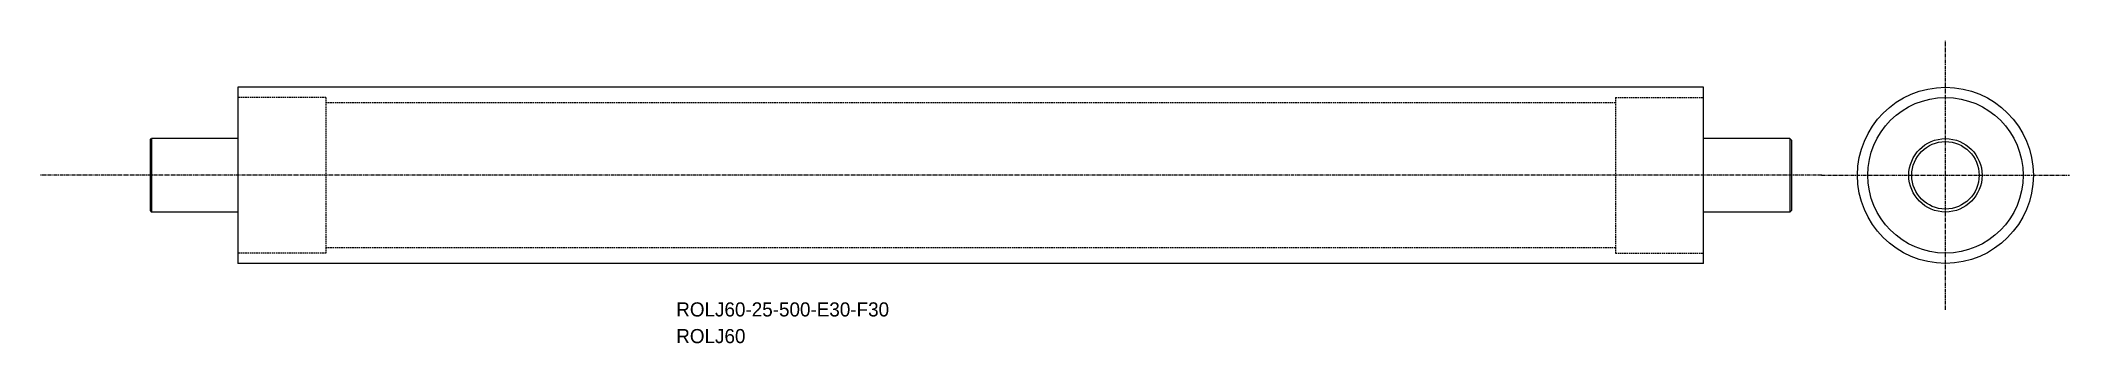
# Model space of a CAD drawing. Extents: x -130 to 562, y -21 to 82.
import ezdxf

# ---------------------------------------------------------------- set-up
doc = ezdxf.new("R2010")
doc.units = 0
doc.linetypes.add('CENTER', pattern=[2, 1.25, -0.25, 0.25, -0.25])
doc.linetypes.add('DASHED', pattern=[0.75, 0.5, -0.25])
doc.layers.get('0').update_dxf_attribs({"linetype": 'CONTINUOUS'})
doc.layers.add('CENTER', color=1, linetype='CENTER')

# ---------------------------------------------------------------- blocks, each defined once
blk = doc.blocks.new('*U21')
at = {"color": 7}
blk.add_text('ROLJ60-25-500-E30-F30', height=4.8126, dxfattribs=at).set_placement((86.75, -12.25))
blk = doc.blocks.new('*U22')
at = {"color": 7}
blk.add_text('ROLJ60', height=4.813, dxfattribs=at).set_placement((86.75, -21.34))

msp = doc.modelspace()

# ---------------------------------------------------------------- linework, layer by layer
at = {"color": 7, "linetype": 'CONTINUOUS'}
for p, q in [((-62.79, 65.85), (-62.79, 5.85)), ((437.21, 65.85), (-62.79, 65.85)), ((437.21, 5.85), (437.21, 65.85)), ((-92.79, 47.85), (-92.29, 48.35)), ((-92.79, 47.85), (-92.79, 23.85)), ((-62.79, 48.35), (-92.29, 48.35)), ((-92.29, 48.35), (-92.29, 23.35)), ((466.71, 48.35), (437.21, 48.35)), ((466.71, 48.35), (467.21, 47.85)), ((466.71, 48.35), (466.71, 23.35)), ((467.21, 47.85), (467.21, 23.85)), ((-92.79, 23.85), (-92.29, 23.35)), ((-62.79, 23.35), (-92.29, 23.35)), ((466.71, 23.35), (437.21, 23.35)), ((466.71, 23.35), (467.21, 23.85)), ((437.21, 5.85), (-62.79, 5.85))]:
    msp.add_line(p, q, dxfattribs=at)
at = {"color": 3, "linetype": 'DASHED'}
for p, q in [((-32.79, 62.35), (-62.79, 62.35)), ((-32.79, 62.35), (-32.79, 9.35)), ((407.21, 62.35), (437.21, 62.35)), ((407.21, 62.35), (407.21, 9.35)), ((407.21, 60.6), (-32.79, 60.6)), ((-32.79, 9.35), (-62.79, 9.35)), ((407.21, 11.1), (-32.79, 11.1)), ((407.21, 9.35), (437.21, 9.35))]:
    msp.add_line(p, q, dxfattribs=at)
at = {"color": 7, "linetype": 'CONTINUOUS'}
for radius in [30, 26.5, 12.5, 11.5]:
    msp.add_circle((519.78, 35.85), radius, dxfattribs=at)
at = {"layer": 'CENTER', "color": 1, "linetype": 'CENTER'}
for p, q in [((519.78, -10.04), (519.78, 81.75)), ((477.63, 35.85), (-130.13, 35.85)), ((477.49, 35.85), (562.08, 35.85))]:
    msp.add_line(p, q, dxfattribs=at)

# ---------------------------------------------------------------- block references
at = {"color": 7}
for name in ['*U21', '*U22']:
    msp.add_blockref(name, (0, 0), dxfattribs=at)

doc.saveas('drawing.dxf')
